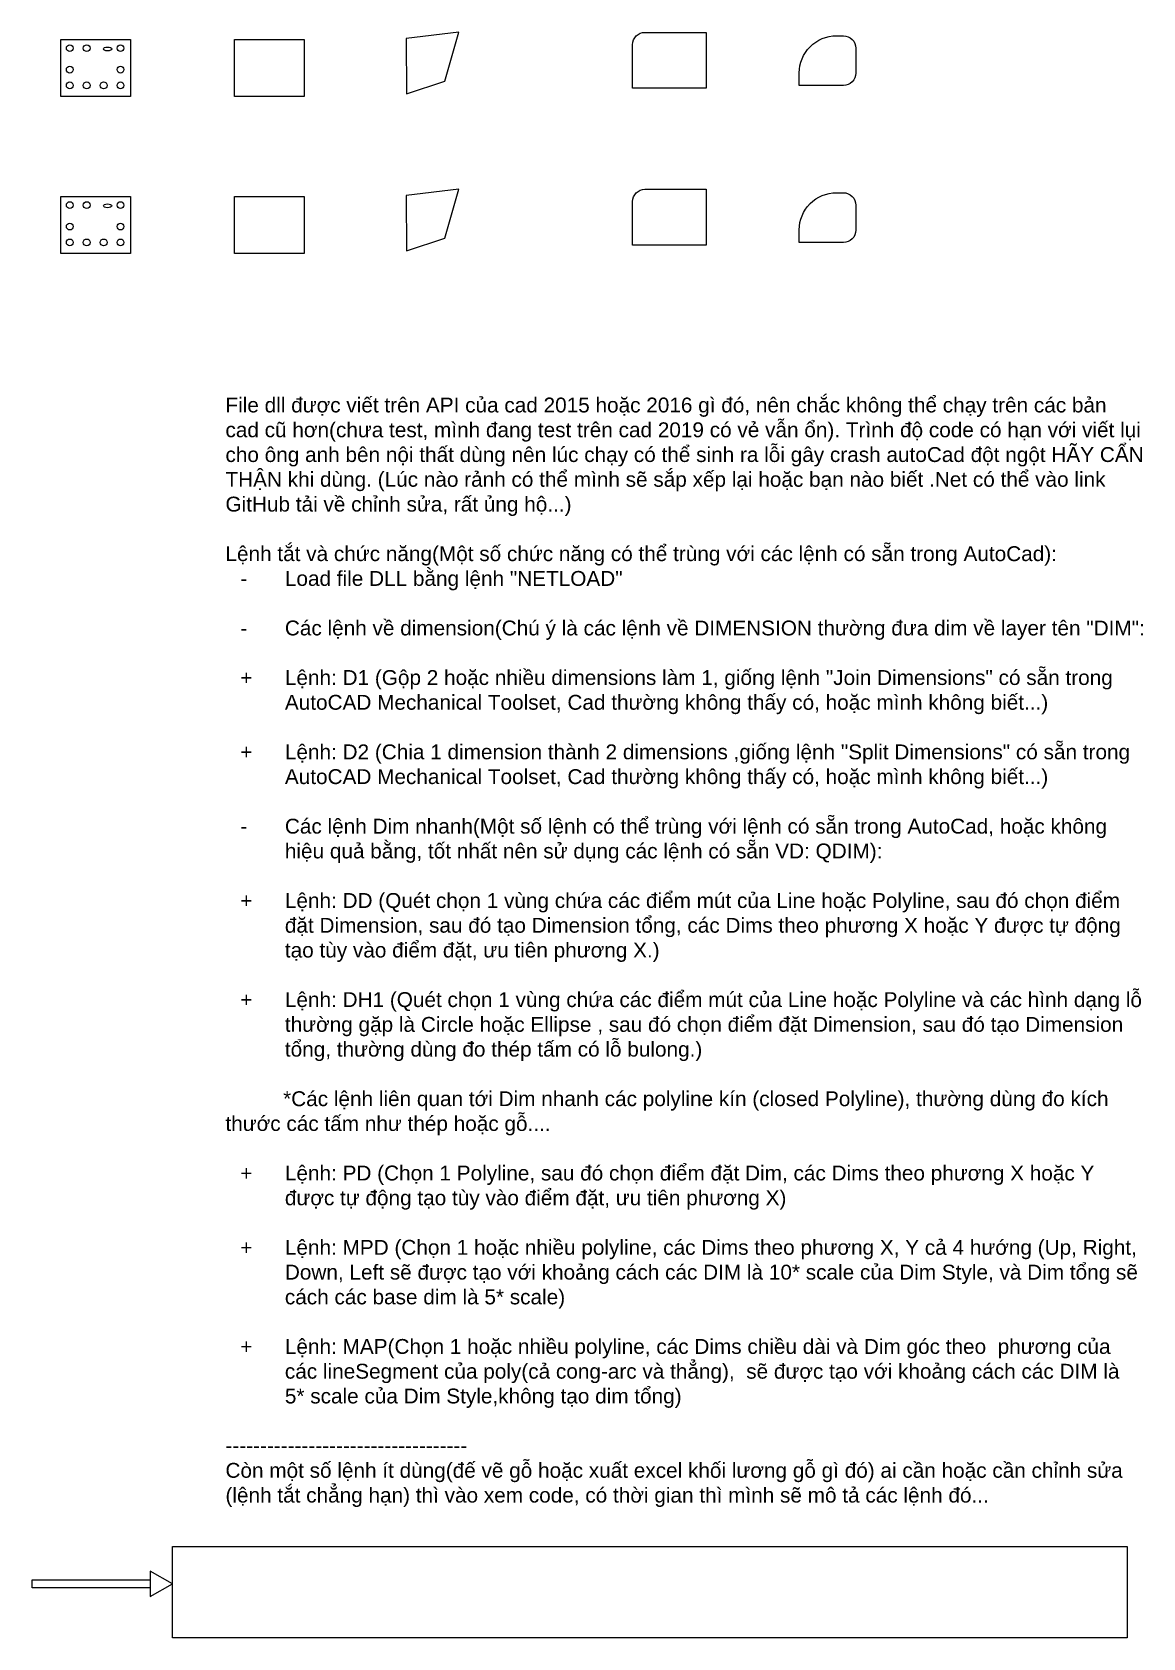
# Model space of a CAD drawing. Header units: inches. Extents: x -2507 to 6466, y -11169 to 1797.
import ezdxf

# ---------------------------------------------------------------- set-up
doc = ezdxf.new("R2010")
doc.units = ezdxf.units.IN
doc.header["$MEASUREMENT"] = 0
doc.styles.get("Standard").update_dxf_attribs({"font": 'arial.ttf'})

msp = doc.modelspace()

# ---------------------------------------------------------------- linework, layer by layer
at = {"color": 2}
for points in [[(-2275, 1737), (-1713, 1737), (-1713, 1276), (-2275, 1276)], [(-872, 1737), (-310, 1737), (-310, 1276), (-872, 1276)], [(518, 1299), (828, 1401), (940, 1797), (514, 1746)], [(518, 32), (828, 134), (940, 530), (514, 478)], [(-2275, 470), (-1713, 470), (-1713, 9), (-2275, 9)], [(-872, 470), (-310, 470), (-310, 9), (-872, 9)]]:
    msp.add_lwpolyline(points, close=True, dxfattribs=at)
for points in [[(2444, 1795), (2938, 1795), (2938, 1344), (2344, 1344), (2344, 1695, -0.414214)], [(3990, 1767), (4047, 1767, -0.414214), (4147, 1667), (4147, 1466, -0.414214), (4047, 1366), (3690, 1366), (3690, 1467, -0.414214)], [(2444, 528), (2938, 528), (2938, 77), (2344, 77), (2344, 428, -0.414214)], [(3990, 500), (4047, 500, -0.414214), (4147, 400), (4147, 198, -0.414214), (4047, 98), (3690, 98), (3690, 200, -0.414214)]]:
    msp.add_lwpolyline(points, format="xyb", close=True, dxfattribs=at)
at = {"color": 1}
for points in [[(-1374, -10432), (6339, -10432), (6339, -11169), (-1374, -11169)], [(-1374, -10732), (-1552, -10629), (-1552, -10834)], [(-2507, -10700), (-1552, -10700), (-1552, -10764), (-2507, -10764)]]:
    msp.add_lwpolyline(points, close=True, dxfattribs=at)
for centre in [(-2203, 1667), (-2066, 1667), (-1793, 1667), (-2203, 1494), (-1793, 1494), (-2203, 1367), (-2066, 1367), (-1929, 1367), (-1793, 1367), (-2203, 400), (-2066, 400), (-1793, 400), (-2203, 227), (-1793, 227), (-2203, 99), (-2066, 99), (-1929, 99), (-1793, 99)]:
    msp.add_circle(centre, 27.4)
for centre in [(-1897, 1661), (-1897, 394)]:
    msp.add_ellipse(centre, major_axis=(-34.2, 0), ratio=0.457409)

# ---------------------------------------------------------------- texts
at = {"insert": (-945, -1154), "char_height": 120, "attachment_point": 1}
msp.add_mtext_dynamic_manual_height_columns('File dll được viết trên API của cad 2015 hoặc 2016 gì đó, nên chắc không thể chạy trên các bản cad cũ hơn(chưa test, mình đang test trên cad 2019 có vẻ vẫn ổn). Trình độ code có hạn với viết lụi cho ông anh bên nội thất dùng nên lúc chạy có thể sinh ra lỗi gây crash autoCad đột ngột {\\C2;\\c2092017;HÃY CẨN THẬN khi dùng. (Lúc nào rảnh có thể mình sẽ sắp xếp lại hoặc bạn nào biết .Net có thể vào link GitHub tải về chỉnh sửa, rất ủng hộ...)\\C242;\\c2564301;\\P}\\PLệnh tắt và chức năng(Một số chức năng có thể trùng với các lệnh có sẵn trong AutoCad):\\P\\pi-360,l480,t480;-^ILoad file DLL bằng lệnh "{\\C240;\\c2367469;NETLOAD}"\\P\\pi0,l0,tz;\\P\\pi-360,l480,t480;{\\C2;\\c2092017;-^ICác lệnh về dimension(Chú ý là các lệnh về DIMENSION thường đưa dim về layer tên "DIM"}:\\P\\pi0,l0,tz;\\P\\pi-360,l480,t480;+^ILệnh:{\\C240;\\c2367469; D1} (Gộp 2 hoặc nhiều dimensions làm 1, giống lệnh "Join Dimensions" có sẵn trong AutoCAD Mechanical Toolset, Cad thường không thấy có, hoặc mình không biết...)\\P\\pi0,l0,tz;\\P\\pi-360,l480,t480;+^ILệnh: {\\C242;\\c2564301;D2} (Chia 1 dimension thành 2 dimensions ,giống lệnh "Split Dimensions" có sẵn trong AutoCAD Mechanical Toolset, Cad thường không thấy có, hoặc mình không biết...)\\P\\pi0,l0,tz;\\P\\pi-360,l480,t480;-^ICác lệnh Dim nhanh(Một số lệnh có thể trùng với lệnh có sẵn trong AutoCad, hoặc không hiệu quả bằng, tốt nhất nên sử dụng các lệnh có sẵn VD: {\\C3;QDIM}):\\P\\pi0,l0,tz;\\P\\pi-360,l480,t480;+^ILệnh: {\\C242;\\c2564301;DD} (Quét chọn 1 vùng chứa các điểm mút của Line hoặc Polyline, sau đó chọn điểm đặt Dimension, sau đó tạo Dimension tổng, các Dims theo phương X hoặc Y được tự động tạo tùy vào điểm đặt, ưu tiên phương X.)\\P\\pi0,l0,tz;\\P\\pi-360,l480,t480;+^ILệnh: {\\C242;\\c2564301;DH1} (Quét chọn 1 vùng chứa các điểm mút của Line hoặc Polyline và các hình dạng lỗ thường gặp là Circle hoặc Ellipse , sau đó chọn điểm đặt Dimension, sau đó tạo Dimension tổng, thường dùng đo thép tấm có lỗ bulong.)\\P\\pi0,l0,tz;\\P          *Các lệnh liên quan tới Dim nhanh các polyline kín (closed Polyline), thường dùng đo kích thước các tấm như thép hoặc gỗ....\\P\\P\\pi-360,l480,t480;+^ILệnh: {\\C242;\\c2564301;PD} (Chọn 1 Polyline, sau đó chọn điểm đặt Dim, các Dims theo phương X hoặc Y được tự động tạo tùy vào điểm đặt, ưu tiên phương X)\\P\\pi0,l0,tz;\\P\\pi-360,l480,t480;+^ILệnh: {\\C242;\\c2564301;MPD} (Chọn 1 hoặc nhiều polyline, các Dims theo phương X, Y cả 4 hướng (Up, Right, Down, Left sẽ được tạo với khoảng cách các DIM là 10* scale của Dim Style, và Dim tổng sẽ cách các base dim là 5* scale)\\P\\pi0,l0,tz;\\P\\pi-360,l480,t480;+^ILệnh: {\\C242;\\c2564301;MAP}(Chọn 1 hoặc nhiều polyline, các Dims chiều dài và Dim góc theo  phương của các lineSegment của poly(cả cong-arc và thẳng),  sẽ được tạo với khoảng cách các DIM là 5* scale của Dim Style,không tạo dim tổng)\\P\\pi0,l0,tz;\\P-----------------------------------\\P{\\C11;\\c7500274;Còn một số lệnh ít dùng(đế vẽ gỗ hoặc xuất excel khối lương gỗ gì đó) ai cần hoặc cần chỉnh sửa (lệnh tắt chẳng hạn) thì vào xem code, có thời gian thì mình sẽ mô tả các lệnh đó...}', width=7403.36, gutter_width=1, heights=[10617], dxfattribs=at)

doc.saveas('drawing.dxf')
